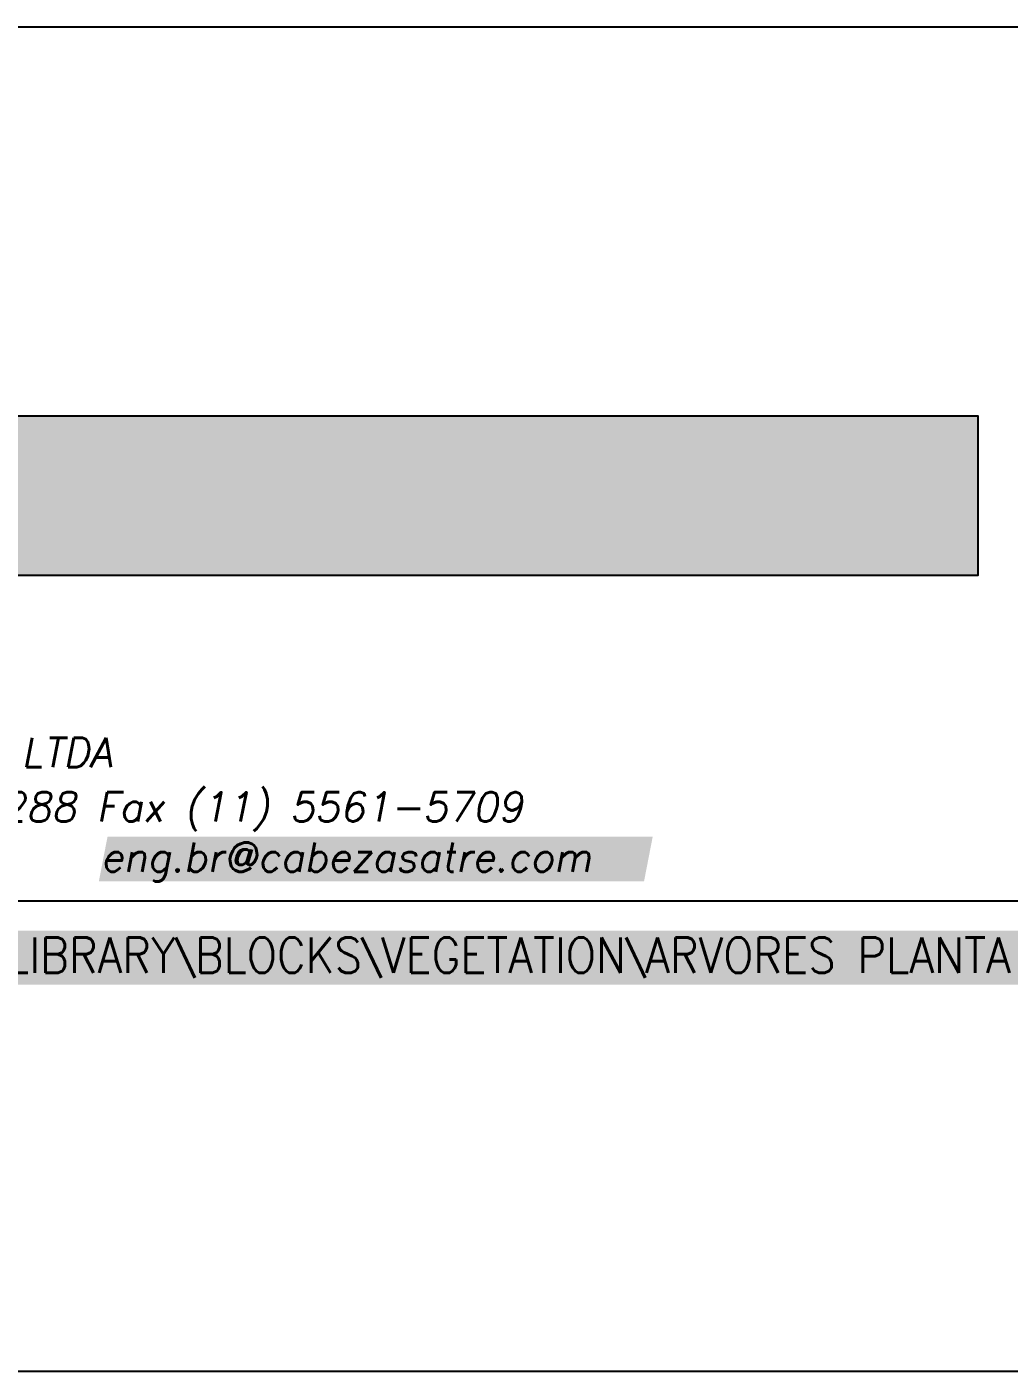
# Paper-space layout 'Layout1' of a CAD drawing. Extents: x 318 to 527, y 161 to 458.
# Drawn here: x 438.66 to 471.87, y 160.74 to 206.19 of the extents above; entities that cross this region are included whole.
import ezdxf
from ezdxf.enums import TextEntityAlignment as Align

# ---------------------------------------------------------------- set-up
doc = ezdxf.new("R2010")
doc.units = 0
doc.header["$LTSCALE"] = 10
doc.layers.get('0').update_dxf_attribs({"linetype": 'CONTINUOUS'})
doc.layers.add('ARQ-FLH', color=4, linetype='CONTINUOUS')
doc.styles.add('ARIAL', font='ARIAL.TTF')
doc.styles.add('ARIAL_BOLD', font='ARIALBD.TTF')
doc.styles.add('ROMANS', font='ROMANS.shx', dxfattribs={"width": 0.9})
doc.styles.add('ROMANS_ITALIC', font='ROMANS.shx', dxfattribs={"oblique": 11})

# ---------------------------------------------------------------- blocks, each defined once
blk = doc.blocks.new('*U68')
at = {"layer": 'ARQ-FLH', "color": 249}
for points in [[(-95.362, 27.016), (-95.362, 32.389), (-56.636, 27.016)], [(-56.636, 27.016), (-95.362, 32.389), (-56.636, 32.389)]]:
    blk.add_solid(points, dxfattribs=at)
blk = doc.blocks.new('*X69')
at = {"layer": 'ARQ-FLH', "color": 9, "linetype": 'CONTINUOUS'}
blk.add_solid([(-86.364, 16.658), (-86.071, 18.167), (-67.931, 16.658), (-67.638, 18.167)], dxfattribs=at)
at = {"layer": 'ARQ-FLH', "color": 2, "linetype": 'CONTINUOUS', "style": 'ROMANS_ITALIC', "oblique": 11}
for s, p in [(' C&S CABEZA SASTRE ASSESSORIA E PROJETOS S/C LTDA', (-125.083, 20.524)), ('Rua Nebraska 443 2ºandar 04560-011 Brooklin São Paulo SP Tel (11) 5538-0288 Fax (11) 5561-5709', (-144.412, 18.685)), ('eng.br@cabezasatre.com', (-86.3, 16.988))]:
    blk.add_text(s, height=0.99, dxfattribs=at).set_placement(p)
blk = doc.blocks.new('*X70')
at = {"layer": 'ARQ-FLH', "color": 9, "linetype": 'CONTINUOUS'}
blk.add_solid([(-137.966, 13.165), (-137.966, 14.993), (-24.257, 13.165), (-24.257, 14.993)], dxfattribs=at)
at = {"layer": 'ARQ-FLH', "color": 1, "linetype": 'CONTINUOUS', "style": 'ROMANS', "width": 0.9}
blk.add_text('C:\\DOCUMENTS AND SETTINGS\\YORIK\\MEUS DOCUMENTOS\\BACKUP\\LIBRARY\\BLOCKS\\VEGETATION\\ARVORES PLANTA - ESCALAS 13.DWG', height=1.2, dxfattribs=at).set_placement((-137.966, 13.565))
blk = doc.blocks.new('CR-A4')
at = {"layer": 'ARQ-FLH', "color": 6}
for p, q in [((-190, 45.555), (-6, 45.555)), ((-190, 16), (-6, 16))]:
    blk.add_line(p, q, dxfattribs=at)
at = {"layer": 'ARQ-FLH', "color": 1}
blk.add_line((-209.9, 0.1), (-0.1, 0.1), dxfattribs=at)
at = {"layer": 'ARQ-FLH', "color": 249, "linetype": 'CONTINUOUS'}
blk.add_lwpolyline([(-97.508, 30.708, 0.017987), (-96.48, 29.888, -0.670514), (-97.208, 27.016), (-56.636, 27.016), (-56.636, 32.389), (-96.655, 32.389, -0.015209), (-96.125, 32.158, 0.442651), (-95.749, 32.312), (-95.362, 32.312), (-95.649, 31.019, -0.384267), (-96.196, 31.359, 0.243101), (-96.778, 31.975, 0.82897)], format="xyb", close=True, dxfattribs=at)
at = {"layer": 'ARQ-FLH', "color": 249}
blk.add_blockref('*U68', (0, 0), dxfattribs=at)
at = {"layer": 'ARQ-FLH', "color": 2}
blk.add_blockref('*X69', (0, 0), dxfattribs=at)
at = {"layer": 'ARQ-FLH', "color": 1}
blk.add_blockref('*X70', (0, 0), dxfattribs=at)
at = {"layer": 'ARQ-FLH', "color": 4, "style": 'ROMANS'}
for tag, p in [('TITULO1', (-134.595, 40.924)), ('TITULO2', (-134.595, 36.226))]:
    blk.add_attdef(tag, p, '', height=2.687, dxfattribs=at)
at = {"layer": 'ARQ-FLH', "color": 3, "style": 'ROMANS'}
for tag, p in [('ESC', (-14.547, 42.073)), ('00/00/00', (-14.433, 35.823)), ('ARQ', (-15.215, 30.229)), ('DES', (-15.215, 24.022)), ('VER', (-15.215, 18.816))]:
    blk.add_attdef(tag, text='', height=1.612, dxfattribs=at).set_placement(p, align=Align.MIDDLE)
at = {"layer": 'ARQ-FLH', "color": 1, "style": 'ARIAL_BOLD'}
for tag, height, p in [('AAA', 7, (-40.788, 37.029)), ('222', 7, (-40.788, 27.052)), ('REV', 3, (-40.788, 19.436))]:
    blk.add_attdef(tag, text='', height=height, dxfattribs=at).set_placement(p, align=Align.MIDDLE)
at = {"layer": 'ARQ-FLH', "color": 1, "linetype": 'CONTINUOUS', "style": 'ARIAL', "width": 0.9}
for tag, p in [('NOME_DA_OBRA_1', (-170.042, 24.576)), ('NOME_DA_OBRA_2', (-170.042, 19.237))]:
    blk.add_attdef(tag, text='', height=3, dxfattribs=at).set_placement(p, align=Align.MIDDLE)

psp = doc.layouts.get("Layout1")

# ---------------------------------------------------------------- block references
psp.add_blockref('CR-A4', (527.455, 160.636))

doc.saveas('drawing.dxf')
